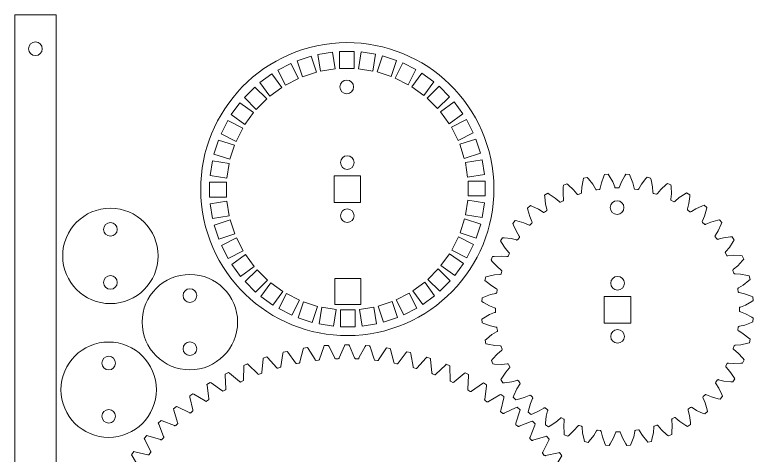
# Model space of a CAD drawing. Header units: inches. Extents: x 9 to 117, y -179 to -8.
# Drawn here: x 9.1 to 117.4, y -72.7 to -8 of the extents above; entities that cross this region are included whole.
import ezdxf

# ---------------------------------------------------------------- set-up
doc = ezdxf.new("R2010")
doc.units = ezdxf.units.IN
doc.header["$MEASUREMENT"] = 0
doc.layers.add('Layer 1', color=7, linetype='Continuous')

# ---------------------------------------------------------------- blocks, each defined once
blk = doc.blocks.new('block 2')
at = {"layer": 'Layer 1', "lineweight": 0}
for points in [[(29.88, -63.06), (29.88, -66.93), (26.74, -70.06), (22.88, -70.06), (19.01, -70.06), (15.88, -66.93), (15.88, -63.06), (15.88, -59.2), (19.01, -56.06), (22.88, -56.06), (26.74, -56.06), (29.88, -59.2), (29.88, -63.06)], [(23.88, -59.16), (23.88, -59.71), (23.43, -60.16), (22.88, -60.16), (22.32, -60.16), (21.88, -59.71), (21.88, -59.16), (21.88, -58.61), (22.32, -58.16), (22.88, -58.16), (23.43, -58.16), (23.88, -58.61), (23.88, -59.16)], [(23.88, -66.96), (23.88, -67.51), (23.43, -67.96), (22.88, -67.96), (22.32, -67.96), (21.88, -67.51), (21.88, -66.96), (21.88, -66.41), (22.32, -65.96), (22.88, -65.96), (23.43, -65.96), (23.88, -66.41), (23.88, -66.96)]]:
    blk.add_open_spline(points, degree=3, knots=[0, 0, 0, 0, 1, 1, 1, 2, 2, 2, 3, 3, 3, 4, 4, 4, 4], dxfattribs=at)
blk = doc.blocks.new('block 3')
at = {"layer": 'Layer 1', "lineweight": 0}
for points in [[(41.79, -53.14), (41.79, -57), (38.65, -60.14), (34.79, -60.14), (30.92, -60.14), (27.79, -57), (27.79, -53.14), (27.79, -49.27), (30.92, -46.14), (34.79, -46.14), (38.65, -46.14), (41.79, -49.27), (41.79, -53.14)], [(35.79, -49.24), (35.79, -49.79), (35.34, -50.24), (34.79, -50.24), (34.24, -50.24), (33.79, -49.79), (33.79, -49.24), (33.79, -48.68), (34.24, -48.24), (34.79, -48.24), (35.34, -48.24), (35.79, -48.68), (35.79, -49.24)], [(35.79, -57.04), (35.79, -57.59), (35.34, -58.04), (34.79, -58.04), (34.24, -58.04), (33.79, -57.59), (33.79, -57.04), (33.79, -56.48), (34.24, -56.04), (34.79, -56.04), (35.34, -56.04), (35.79, -56.48), (35.79, -57.04)]]:
    blk.add_open_spline(points, degree=3, knots=[0, 0, 0, 0, 1, 1, 1, 2, 2, 2, 3, 3, 3, 4, 4, 4, 4], dxfattribs=at)
blk = doc.blocks.new('block 4')
at = {"layer": 'Layer 1', "lineweight": 0}
for points in [[(30.13, -43.42), (30.13, -47.29), (26.99, -50.42), (23.13, -50.42), (19.26, -50.42), (16.13, -47.29), (16.13, -43.42), (16.13, -39.56), (19.26, -36.42), (23.13, -36.42), (26.99, -36.42), (30.13, -39.56), (30.13, -43.42)], [(24.13, -39.52), (24.13, -40.08), (23.68, -40.52), (23.13, -40.52), (22.58, -40.52), (22.13, -40.08), (22.13, -39.52), (22.13, -38.97), (22.58, -38.52), (23.13, -38.52), (23.68, -38.52), (24.13, -38.97), (24.13, -39.52)], [(24.13, -47.32), (24.13, -47.88), (23.68, -48.32), (23.13, -48.32), (22.58, -48.32), (22.13, -47.88), (22.13, -47.32), (22.13, -46.77), (22.58, -46.32), (23.13, -46.32), (23.68, -46.32), (24.13, -46.77), (24.13, -47.32)]]:
    blk.add_open_spline(points, degree=3, knots=[0, 0, 0, 0, 1, 1, 1, 2, 2, 2, 3, 3, 3, 4, 4, 4, 4], dxfattribs=at)
blk = doc.blocks.new('block 6')
at = {"layer": 'Layer 1', "lineweight": 0}
blk.add_lwpolyline([(55.93, -31.67), (59.83, -31.67), (59.83, -35.57), (55.93, -35.57), (55.93, -31.67)], dxfattribs=at)
for points in [[(56.88, -29.72), (56.88, -29.17), (57.33, -28.72), (57.88, -28.72), (58.43, -28.72), (58.88, -29.17), (58.88, -29.72), (58.88, -30.27), (58.43, -30.72), (57.88, -30.72), (57.33, -30.72), (56.88, -30.27), (56.88, -29.72)], [(56.88, -37.52), (56.88, -36.97), (57.33, -36.52), (57.88, -36.52), (58.43, -36.52), (58.88, -36.97), (58.88, -37.52), (58.88, -38.07), (58.43, -38.52), (57.88, -38.52), (57.33, -38.52), (56.88, -38.07), (56.88, -37.52)]]:
    blk.add_open_spline(points, degree=3, knots=[0, 0, 0, 0, 1, 1, 1, 2, 2, 2, 3, 3, 3, 4, 4, 4, 4], dxfattribs=at)
blk = doc.blocks.new('block 7')
at = {"layer": 'Layer 1', "lineweight": 0}
blk.add_lwpolyline([(56.88, -51.33), (59.04, -51.33), (59.04, -53.81), (56.88, -53.81), (56.88, -51.33)], dxfattribs=at)
blk = doc.blocks.new('block 8')
at = {"layer": 'Layer 1', "lineweight": 0}
blk.add_lwpolyline([(54.12, -50.96), (56.25, -51.3), (55.86, -53.75), (53.73, -53.41), (54.12, -50.96)], dxfattribs=at)
blk = doc.blocks.new('block 9')
at = {"layer": 'Layer 1', "lineweight": 0}
blk.add_lwpolyline([(51.45, -50.16), (53.51, -50.83), (52.74, -53.18), (50.68, -52.52), (51.45, -50.16)], dxfattribs=at)
blk = doc.blocks.new('block 10')
at = {"layer": 'Layer 1', "lineweight": 0}
blk.add_lwpolyline([(48.94, -48.95), (50.87, -49.93), (49.74, -52.14), (47.82, -51.16), (48.94, -48.95)], dxfattribs=at)
blk = doc.blocks.new('block 11')
at = {"layer": 'Layer 1', "lineweight": 0}
blk.add_lwpolyline([(46.66, -47.36), (48.4, -48.63), (46.95, -50.64), (45.2, -49.37), (46.66, -47.36)], dxfattribs=at)
blk = doc.blocks.new('block 12')
at = {"layer": 'Layer 1', "lineweight": 0}
blk.add_lwpolyline([(44.64, -45.44), (46.17, -46.96), (44.42, -48.72), (42.89, -47.19), (44.64, -45.44)], dxfattribs=at)
blk = doc.blocks.new('block 13')
at = {"layer": 'Layer 1', "lineweight": 0}
blk.add_lwpolyline([(42.96, -43.22), (44.23, -44.97), (42.22, -46.43), (40.95, -44.68), (42.96, -43.22)], dxfattribs=at)
blk = doc.blocks.new('block 14')
at = {"layer": 'Layer 1', "lineweight": 0}
blk.add_lwpolyline([(41.64, -40.77), (42.62, -42.69), (40.41, -43.82), (39.43, -41.89), (41.64, -40.77)], dxfattribs=at)
blk = doc.blocks.new('block 15')
at = {"layer": 'Layer 1', "lineweight": 0}
blk.add_lwpolyline([(40.72, -38.14), (41.39, -40.19), (39.03, -40.96), (38.36, -38.91), (40.72, -38.14)], dxfattribs=at)
blk = doc.blocks.new('block 16')
at = {"layer": 'Layer 1', "lineweight": 0}
blk.add_lwpolyline([(40.23, -35.4), (40.56, -37.53), (38.11, -37.92), (37.78, -35.79), (40.23, -35.4)], dxfattribs=at)
blk = doc.blocks.new('block 17')
at = {"layer": 'Layer 1', "lineweight": 0}
blk.add_lwpolyline([(40.16, -32.62), (40.16, -34.78), (37.68, -34.78), (37.68, -32.62), (40.16, -32.62)], dxfattribs=at)
blk = doc.blocks.new('block 18')
at = {"layer": 'Layer 1', "lineweight": 0}
blk.add_lwpolyline([(40.54, -29.86), (40.2, -31.99), (37.75, -31.6), (38.09, -29.47), (40.54, -29.86)], dxfattribs=at)
blk = doc.blocks.new('block 19')
at = {"layer": 'Layer 1', "lineweight": 0}
blk.add_lwpolyline([(41.34, -27.19), (40.67, -29.24), (38.31, -28.48), (38.98, -26.42), (41.34, -27.19)], dxfattribs=at)
blk = doc.blocks.new('block 20')
at = {"layer": 'Layer 1', "lineweight": 0}
blk.add_lwpolyline([(42.55, -24.68), (41.57, -26.61), (39.36, -25.48), (40.34, -23.56), (42.55, -24.68)], dxfattribs=at)
blk = doc.blocks.new('block 21')
at = {"layer": 'Layer 1', "lineweight": 0}
blk.add_lwpolyline([(44.14, -22.39), (42.87, -24.14), (40.86, -22.68), (42.13, -20.94), (44.14, -22.39)], dxfattribs=at)
blk = doc.blocks.new('block 22')
at = {"layer": 'Layer 1', "lineweight": 0}
blk.add_lwpolyline([(46.06, -20.38), (44.53, -21.91), (42.78, -20.16), (44.31, -18.63), (46.06, -20.38)], dxfattribs=at)
blk = doc.blocks.new('block 23')
at = {"layer": 'Layer 1', "lineweight": 0}
blk.add_lwpolyline([(48.28, -18.7), (46.53, -19.97), (45.07, -17.96), (46.82, -16.69), (48.28, -18.7)], dxfattribs=at)
blk = doc.blocks.new('block 24')
at = {"layer": 'Layer 1', "lineweight": 0}
blk.add_lwpolyline([(50.73, -17.38), (48.81, -18.36), (47.68, -16.15), (49.6, -15.17), (50.73, -17.38)], dxfattribs=at)
blk = doc.blocks.new('block 25')
at = {"layer": 'Layer 1', "lineweight": 0}
blk.add_lwpolyline([(53.36, -16.46), (51.3, -17.13), (50.54, -14.77), (52.59, -14.1), (53.36, -16.46)], dxfattribs=at)
blk = doc.blocks.new('block 26')
at = {"layer": 'Layer 1', "lineweight": 0}
blk.add_lwpolyline([(56.1, -15.96), (53.97, -16.3), (53.58, -13.85), (55.71, -13.51), (56.1, -15.96)], dxfattribs=at)
blk = doc.blocks.new('block 27')
at = {"layer": 'Layer 1', "lineweight": 0}
blk.add_lwpolyline([(58.88, -15.9), (56.72, -15.9), (56.72, -13.42), (58.88, -13.42), (58.88, -15.9)], dxfattribs=at)
blk = doc.blocks.new('block 28')
at = {"layer": 'Layer 1', "lineweight": 0}
blk.add_lwpolyline([(61.64, -16.28), (59.51, -15.94), (59.9, -13.49), (62.03, -13.83), (61.64, -16.28)], dxfattribs=at)
blk = doc.blocks.new('block 29')
at = {"layer": 'Layer 1', "lineweight": 0}
blk.add_lwpolyline([(64.31, -17.08), (62.25, -16.41), (63.02, -14.05), (65.08, -14.72), (64.31, -17.08)], dxfattribs=at)
blk = doc.blocks.new('block 30')
at = {"layer": 'Layer 1', "lineweight": 0}
blk.add_lwpolyline([(66.82, -18.29), (64.89, -17.31), (66.02, -15.1), (67.94, -16.08), (66.82, -18.29)], dxfattribs=at)
blk = doc.blocks.new('block 31')
at = {"layer": 'Layer 1', "lineweight": 0}
blk.add_lwpolyline([(69.11, -19.88), (67.36, -18.61), (68.81, -16.6), (70.56, -17.87), (69.11, -19.88)], dxfattribs=at)
blk = doc.blocks.new('block 32')
at = {"layer": 'Layer 1', "lineweight": 0}
blk.add_lwpolyline([(71.12, -21.8), (69.59, -20.27), (71.34, -18.52), (72.87, -20.05), (71.12, -21.8)], dxfattribs=at)
blk = doc.blocks.new('block 33')
at = {"layer": 'Layer 1', "lineweight": 0}
blk.add_lwpolyline([(72.8, -24.02), (71.53, -22.27), (73.54, -20.81), (74.81, -22.56), (72.8, -24.02)], dxfattribs=at)
blk = doc.blocks.new('block 34')
at = {"layer": 'Layer 1', "lineweight": 0}
blk.add_lwpolyline([(74.12, -26.47), (73.14, -24.54), (75.35, -23.42), (76.33, -25.34), (74.12, -26.47)], dxfattribs=at)
blk = doc.blocks.new('block 35')
at = {"layer": 'Layer 1', "lineweight": 0}
blk.add_lwpolyline([(75.04, -29.1), (74.37, -27.04), (76.73, -26.28), (77.4, -28.33), (75.04, -29.1)], dxfattribs=at)
blk = doc.blocks.new('block 36')
at = {"layer": 'Layer 1', "lineweight": 0}
blk.add_lwpolyline([(75.53, -31.84), (75.2, -29.7), (77.65, -29.32), (77.99, -31.45), (75.53, -31.84)], dxfattribs=at)
blk = doc.blocks.new('block 37')
at = {"layer": 'Layer 1', "lineweight": 0}
blk.add_lwpolyline([(75.6, -34.62), (75.6, -32.46), (78.08, -32.46), (78.08, -34.62), (75.6, -34.62)], dxfattribs=at)
blk = doc.blocks.new('block 38')
at = {"layer": 'Layer 1', "lineweight": 0}
blk.add_lwpolyline([(75.22, -37.38), (75.56, -35.25), (78.01, -35.63), (77.67, -37.77), (75.22, -37.38)], dxfattribs=at)
blk = doc.blocks.new('block 39')
at = {"layer": 'Layer 1', "lineweight": 0}
blk.add_lwpolyline([(74.42, -40.05), (75.09, -37.99), (77.45, -38.76), (76.78, -40.81), (74.42, -40.05)], dxfattribs=at)
blk = doc.blocks.new('block 40')
at = {"layer": 'Layer 1', "lineweight": 0}
blk.add_lwpolyline([(73.21, -42.56), (74.19, -40.63), (76.4, -41.76), (75.42, -43.68), (73.21, -42.56)], dxfattribs=at)
blk = doc.blocks.new('block 41')
at = {"layer": 'Layer 1', "lineweight": 0}
blk.add_lwpolyline([(71.62, -44.84), (72.89, -43.1), (74.9, -44.55), (73.63, -46.3), (71.62, -44.84)], dxfattribs=at)
blk = doc.blocks.new('block 42')
at = {"layer": 'Layer 1', "lineweight": 0}
blk.add_lwpolyline([(69.7, -46.86), (71.23, -45.33), (72.98, -47.08), (71.45, -48.61), (69.7, -46.86)], dxfattribs=at)
blk = doc.blocks.new('block 43')
at = {"layer": 'Layer 1', "lineweight": 0}
blk.add_lwpolyline([(67.48, -48.54), (69.23, -47.27), (70.69, -49.28), (68.94, -50.55), (67.48, -48.54)], dxfattribs=at)
blk = doc.blocks.new('block 44')
at = {"layer": 'Layer 1', "lineweight": 0}
blk.add_lwpolyline([(65.03, -49.86), (66.95, -48.88), (68.08, -51.09), (66.16, -52.07), (65.03, -49.86)], dxfattribs=at)
blk = doc.blocks.new('block 45')
at = {"layer": 'Layer 1', "lineweight": 0}
blk.add_lwpolyline([(62.4, -50.78), (64.46, -50.11), (65.22, -52.47), (63.17, -53.14), (62.4, -50.78)], dxfattribs=at)
blk = doc.blocks.new('block 46')
at = {"layer": 'Layer 1', "lineweight": 0}
blk.add_lwpolyline([(59.66, -51.27), (61.79, -50.94), (62.18, -53.39), (60.05, -53.72), (59.66, -51.27)], dxfattribs=at)
blk = doc.blocks.new('block 5')
at = {"layer": 'Layer 1', "lineweight": 0}
blk.add_lwpolyline([(59.86, -50.53), (56.06, -50.53), (56.06, -46.73), (59.86, -46.73), (59.86, -50.53)], dxfattribs=at)
for points in [[(36.64, -36.98), (34.79, -25.25), (42.79, -14.24), (54.52, -12.38), (66.24, -10.53), (77.26, -18.53), (79.12, -30.26), (80.97, -41.98), (72.97, -53), (61.24, -54.85), (49.52, -56.71), (38.5, -48.71), (36.64, -36.98)], [(56.8, -18.61), (56.8, -18.05), (57.25, -17.61), (57.8, -17.61), (58.36, -17.61), (58.8, -18.05), (58.8, -18.61), (58.8, -19.16), (58.36, -19.61), (57.8, -19.61), (57.25, -19.61), (56.8, -19.16), (56.8, -18.61)]]:
    blk.add_open_spline(points, degree=3, knots=[0, 0, 0, 0, 1, 1, 1, 2, 2, 2, 3, 3, 3, 4, 4, 4, 4], dxfattribs=at)
at = {"layer": 'Layer 1'}
for name in ['block 26', 'block 27', 'block 28', 'block 29', 'block 25', 'block 30', 'block 24', 'block 23', 'block 31', 'block 22', 'block 32', 'block 21', 'block 33', 'block 20', 'block 34', 'block 19', 'block 35', 'block 6', 'block 18', 'block 36', 'block 37', 'block 17', 'block 16', 'block 38', 'block 15', 'block 39', 'block 14', 'block 40', 'block 13', 'block 41', 'block 12', 'block 42', 'block 11', 'block 43', 'block 10', 'block 44', 'block 9', 'block 45', 'block 8', 'block 7', 'block 46']:
    blk.add_blockref(name, (0, 0), dxfattribs=at)
blk = doc.blocks.new('block 49')
at = {"layer": 'Layer 1', "lineweight": 0}
blk.add_lwpolyline([(58.96, -58.44), (59.01, -58.5), (59.09, -58.52), (59.43, -58.54), (59.51, -58.52), (59.56, -58.47), (59.59, -58.39), (60.49, -56.7), (60.58, -56.56), (61.15, -56.6), (61.21, -56.76), (61.84, -58.57), (61.85, -58.65), (61.89, -58.71), (61.96, -58.74), (62.31, -58.78), (62.39, -58.77), (62.45, -58.72), (62.47, -58.65), (63.51, -57.04), (63.61, -56.9), (64.17, -56.99), (64.22, -57.15), (64.7, -59.01), (64.71, -59.09), (64.75, -59.15), (64.82, -59.18), (65.16, -59.25), (65.23, -59.25), (65.3, -59.2), (65.33, -59.14), (66.49, -57.61), (66.6, -57.48), (67.15, -57.61), (67.19, -57.78), (67.52, -59.67), (67.52, -59.74), (67.56, -59.81), (67.62, -59.85), (67.96, -59.95), (68.04, -59.95), (68.1, -59.91), (68.14, -59.84), (69.42, -58.41), (69.54, -58.29), (70.08, -58.47), (70.1, -58.63), (70.29, -60.54), (70.28, -60.62), (70.31, -60.69), (70.37, -60.74), (70.7, -60.86), (70.77, -60.86), (70.84, -60.83), (70.89, -60.77), (72.27, -59.44), (72.4, -59.33), (72.93, -59.55), (72.94, -59.72), (72.97, -61.64), (72.96, -61.71), (72.98, -61.78), (73.04, -61.83), (73.36, -61.98), (73.43, -61.99), (73.5, -61.96), (73.55, -61.9), (75.04, -60.69), (75.17, -60.59), (75.68, -60.85), (75.68, -61.02), (75.56, -62.93), (75.54, -63.01), (75.56, -63.08), (75.62, -63.14), (75.92, -63.31), (75.99, -63.33), (76.07, -63.3), (76.12, -63.25), (77.69, -62.15), (77.84, -62.07), (78.32, -62.36), (78.31, -62.53), (78.04, -64.43), (78.02, -64.5), (78.03, -64.58), (78.08, -64.64), (78.37, -64.83), (78.44, -64.86), (78.52, -64.84), (78.57, -64.79), (80.23, -63.82), (80.38, -63.74), (80.84, -64.08), (80.82, -64.25), (80.4, -66.12), (80.37, -66.19), (80.37, -66.27), (80.42, -66.33), (80.69, -66.54), (80.76, -66.57), (80.84, -66.56), (80.9, -66.52), (82.63, -65.68), (82.78, -65.62), (83.22, -65.99), (83.18, -66.15), (82.61, -67.99), (82.58, -68.05), (82.58, -68.13), (82.62, -68.2), (82.87, -68.43), (82.94, -68.47), (83.02, -68.47), (83.08, -68.42), (84.87, -67.73), (85.03, -67.67), (85.43, -68.08), (85.38, -68.24), (84.68, -70.02), (84.63, -70.09), (84.63, -70.16), (84.67, -70.23), (84.9, -70.49), (84.97, -70.53), (85.04, -70.53), (85.11, -70.49), (86.95, -69.94), (87.11, -69.9), (87.48, -70.33), (87.42, -70.49), (86.57, -72.21), (86.53, -72.27), (86.52, -72.35), (86.55, -72.42), (86.76, -72.7), (86.82, -72.74), (86.9, -72.75), (86.97, -72.72), (88.84, -72.31), (89.01, -72.28), (89.34, -72.75), (89.27, -72.9), (88.29, -74.55), (88.24, -74.6), (88.22, -74.68), (88.25, -74.75), (88.44, -75.04), (88.5, -75.09), (88.57, -75.11), (88.65, -75.08), (90.55, -74.82), (90.72, -74.81), (91.01, -75.29), (90.92, -75.44), (89.82, -77.01), (89.77, -77.06), (89.74, -77.13), (89.76, -77.21), (89.93, -77.51), (89.99, -77.57), (90.06, -77.59), (90.13, -77.57), (92.05, -77.46), (92.22, -77.46), (92.48, -77.97), (92.38, -78.1), (91.15, -79.58), (91.1, -79.63), (91.07, -79.7), (91.08, -79.78), (91.22, -80.09), (91.27, -80.15), (91.35, -80.18), (91.42, -80.16), (93.34, -80.2), (93.51, -80.22), (93.73, -80.74), (93.62, -80.87), (92.28, -82.25), (92.22, -82.29), (92.18, -82.36), (92.19, -82.44), (92.31, -82.77), (92.36, -82.83), (92.43, -82.86), (92.5, -82.85), (94.41, -83.04), (94.58, -83.07), (94.75, -83.61), (94.63, -83.73), (93.2, -85), (93.13, -85.04), (93.09, -85.11), (93.09, -85.18), (93.18, -85.52), (93.22, -85.58), (93.29, -85.62), (93.37, -85.62), (95.26, -85.96), (95.42, -86), (95.55, -86.55), (95.42, -86.66), (93.89, -87.81), (93.82, -87.85), (93.78, -87.91), (93.77, -87.99), (93.84, -88.33), (93.87, -88.4), (93.94, -88.44), (94.01, -88.44), (95.87, -88.93), (96.03, -88.98), (96.12, -89.55), (95.98, -89.65), (94.36, -90.67), (94.29, -90.7), (94.24, -90.76), (94.23, -90.84), (94.27, -91.18), (94.3, -91.25), (94.36, -91.3), (94.44, -91.31), (96.25, -91.94), (96.4, -92.01), (96.45, -92.57), (96.3, -92.66), (94.61, -93.56), (94.54, -93.58), (94.48, -93.64), (94.46, -93.71), (94.48, -94.06), (94.5, -94.14), (94.56, -94.19), (94.63, -94.2), (96.39, -94.97), (96.54, -95.05), (96.54, -95.62), (96.39, -95.7), (94.63, -96.46), (94.55, -96.48), (94.5, -96.53), (94.47, -96.6), (94.46, -96.95), (94.48, -97.02), (94.53, -97.08), (94.6, -97.1), (96.29, -98.01), (96.44, -98.1), (96.39, -98.66), (96.23, -98.73), (94.42, -99.35), (94.34, -99.36), (94.28, -99.41), (94.25, -99.48), (94.21, -99.82), (94.22, -99.9), (94.27, -99.96), (94.34, -99.99), (95.96, -101.02), (96.09, -101.12), (96, -101.69), (95.84, -101.74), (93.99, -102.22), (93.91, -102.22), (93.84, -102.26), (93.81, -102.33), (93.74, -102.67), (93.75, -102.75), (93.79, -102.81), (93.86, -102.84), (95.39, -104), (95.52, -104.11), (95.38, -104.67), (95.22, -104.71), (93.33, -105.04), (93.25, -105.04), (93.18, -105.07), (93.14, -105.14), (93.05, -105.47), (93.05, -105.55), (93.09, -105.62), (93.15, -105.65), (94.58, -106.93), (94.7, -107.05), (94.53, -107.59), (94.36, -107.62), (92.45, -107.8), (92.37, -107.79), (92.3, -107.82), (92.26, -107.89), (92.14, -108.21), (92.13, -108.29), (92.16, -108.36), (92.23, -108.4), (93.55, -109.78), (93.66, -109.91), (93.44, -110.44), (93.28, -110.45), (91.36, -110.48), (91.28, -110.47), (91.21, -110.5), (91.16, -110.55), (91.01, -110.87), (91, -110.95), (91.03, -111.02), (91.09, -111.07), (92.3, -112.55), (92.4, -112.69), (92.14, -113.19), (91.97, -113.19), (90.06, -113.07), (89.99, -113.05), (89.91, -113.08), (89.86, -113.13), (89.69, -113.43), (89.67, -113.51), (89.69, -113.58), (89.75, -113.63), (90.84, -115.21), (90.93, -115.35), (90.63, -115.84), (90.46, -115.83), (88.56, -115.56), (88.49, -115.53), (88.41, -115.54), (88.36, -115.59), (88.16, -115.88), (88.14, -115.96), (88.15, -116.03), (88.2, -116.09), (89.17, -117.74), (89.25, -117.9), (88.91, -118.36), (88.75, -118.33), (86.87, -117.91), (86.8, -117.88), (86.73, -117.89), (86.67, -117.93), (86.45, -118.21), (86.42, -118.28), (86.43, -118.35), (86.48, -118.41), (87.31, -120.14), (87.38, -120.3), (87, -120.73), (86.84, -120.69), (85.01, -120.13), (84.94, -120.09), (84.86, -120.09), (84.8, -120.13), (84.56, -120.39), (84.52, -120.46), (84.53, -120.53), (84.57, -120.6), (85.27, -122.38), (85.32, -122.55), (84.92, -122.95), (84.75, -122.9), (82.97, -122.19), (82.91, -122.15), (82.83, -122.14), (82.76, -122.18), (82.51, -122.41), (82.47, -122.48), (82.46, -122.56), (82.5, -122.62), (83.05, -124.46), (83.09, -124.63), (82.66, -124.99), (82.5, -124.93), (80.78, -124.09), (80.72, -124.04), (80.64, -124.03), (80.57, -124.06), (80.3, -124.27), (80.25, -124.34), (80.24, -124.41), (80.28, -124.48), (80.68, -126.36), (80.71, -126.52), (80.25, -126.86), (80.1, -126.78), (78.45, -125.81), (78.39, -125.75), (78.31, -125.74), (78.24, -125.76), (77.95, -125.95), (77.9, -126.01), (77.89, -126.09), (77.91, -126.16), (78.17, -128.06), (78.19, -128.23), (77.7, -128.53), (77.55, -128.44), (75.99, -127.34), (75.93, -127.28), (75.86, -127.26), (75.78, -127.28), (75.48, -127.45), (75.43, -127.5), (75.41, -127.57), (75.43, -127.65), (75.54, -129.56), (75.54, -129.73), (75.03, -129.99), (74.89, -129.89), (73.41, -128.67), (73.36, -128.61), (73.29, -128.58), (73.22, -128.59), (72.9, -128.74), (72.84, -128.79), (72.82, -128.86), (72.83, -128.94), (72.79, -130.85), (72.78, -131.02), (72.25, -131.24), (72.12, -131.13), (70.74, -129.8), (70.7, -129.73), (70.63, -129.7), (70.55, -129.7), (70.23, -129.82), (70.16, -129.87), (70.13, -129.94), (70.14, -130.02), (69.95, -131.92), (69.92, -132.09), (69.38, -132.27), (69.26, -132.15), (67.99, -130.71), (67.95, -130.64), (67.89, -130.6), (67.81, -130.6), (67.48, -130.7), (67.41, -130.74), (67.37, -130.81), (67.37, -130.88), (67.04, -132.77), (67, -132.93), (66.44, -133.07), (66.33, -132.94), (65.18, -131.4), (65.15, -131.33), (65.08, -131.29), (65.01, -131.29), (64.66, -131.35), (64.6, -131.39), (64.55, -131.45), (64.55, -131.53), (64.06, -133.38), (64.01, -133.54), (63.45, -133.63), (63.35, -133.49), (62.32, -131.88), (62.29, -131.8), (62.23, -131.76), (62.16, -131.74), (61.81, -131.78), (61.74, -131.81), (61.69, -131.87), (61.68, -131.95), (61.05, -133.76), (60.99, -133.92), (60.42, -133.96), (60.33, -133.82), (59.43, -132.12), (59.41, -132.05), (59.35, -132), (59.28, -131.98), (58.93, -131.99), (58.86, -132.01), (58.81, -132.07), (58.79, -132.15), (58.02, -133.9), (57.94, -134.05), (57.37, -134.05), (57.3, -133.9), (56.53, -132.14), (56.52, -132.07), (56.47, -132.01), (56.39, -131.99), (56.05, -131.97), (55.97, -131.99), (55.92, -132.04), (55.89, -132.12), (54.99, -133.81), (54.9, -133.95), (54.33, -133.9), (54.27, -133.75), (53.64, -131.93), (53.63, -131.86), (53.59, -131.8), (53.52, -131.77), (53.17, -131.73), (53.09, -131.74), (53.03, -131.79), (53.01, -131.86), (51.97, -133.47), (51.87, -133.61), (51.31, -133.52), (51.26, -133.36), (50.78, -131.5), (50.77, -131.42), (50.73, -131.36), (50.66, -131.32), (50.32, -131.25), (50.25, -131.26), (50.18, -131.3), (50.15, -131.37), (48.99, -132.9), (48.88, -133.03), (48.33, -132.89), (48.29, -132.73), (47.96, -130.84), (47.96, -130.76), (47.92, -130.7), (47.86, -130.66), (47.52, -130.56), (47.44, -130.56), (47.38, -130.6), (47.34, -130.67), (46.06, -132.1), (45.94, -132.22), (45.4, -132.04), (45.38, -131.87), (45.19, -129.96), (45.2, -129.89), (45.17, -129.82), (45.11, -129.77), (44.78, -129.65), (44.71, -129.64), (44.64, -129.68), (44.59, -129.74), (43.21, -131.07), (43.08, -131.18), (42.55, -130.96), (42.54, -130.79), (42.51, -128.87), (42.52, -128.8), (42.5, -128.72), (42.44, -128.67), (42.12, -128.53), (42.05, -128.52), (41.98, -128.54), (41.93, -128.6), (40.44, -129.82), (40.31, -129.92), (39.8, -129.66), (39.8, -129.49), (39.92, -127.57), (39.94, -127.5), (39.92, -127.43), (39.86, -127.37), (39.56, -127.2), (39.49, -127.18), (39.41, -127.2), (39.36, -127.26), (37.79, -128.35), (37.64, -128.44), (37.16, -128.14), (37.17, -127.97), (37.44, -126.08), (37.46, -126), (37.45, -125.93), (37.4, -125.87), (37.11, -125.68), (37.04, -125.65), (36.96, -125.67), (36.9, -125.72), (35.25, -126.69), (35.1, -126.76), (34.64, -126.43), (34.66, -126.26), (35.08, -124.39), (35.11, -124.32), (35.11, -124.24), (35.06, -124.18), (34.79, -123.96), (34.72, -123.93), (34.64, -123.94), (34.58, -123.99), (32.85, -124.83), (32.7, -124.89), (32.26, -124.52), (32.3, -124.35), (32.87, -122.52), (32.9, -122.45), (32.9, -122.38), (32.86, -122.31), (32.61, -122.07), (32.54, -122.04), (32.46, -122.04), (32.4, -122.08), (30.61, -122.78), (30.45, -122.83), (30.05, -122.43), (30.1, -122.27), (30.8, -120.49), (30.85, -120.42), (30.85, -120.34), (30.81, -120.28), (30.58, -120.02), (30.51, -119.98), (30.44, -119.98), (30.37, -120.01), (28.53, -120.57), (28.37, -120.61), (28, -120.17), (28.06, -120.02), (28.91, -118.29), (28.95, -118.23), (28.96, -118.16), (28.93, -118.09), (28.72, -117.81), (28.66, -117.77), (28.58, -117.76), (28.51, -117.79), (26.64, -118.2), (26.47, -118.22), (26.14, -117.76), (26.21, -117.61), (27.19, -115.96), (27.24, -115.9), (27.26, -115.83), (27.23, -115.76), (27.04, -115.47), (26.98, -115.42), (26.91, -115.4), (26.83, -115.43), (24.93, -115.69), (24.76, -115.7), (24.47, -115.21), (24.56, -115.07), (25.66, -113.5), (25.71, -113.45), (25.74, -113.37), (25.72, -113.3), (25.55, -112.99), (25.49, -112.94), (25.42, -112.92), (25.35, -112.94), (23.43, -113.05), (23.26, -113.05), (23, -112.54), (23.1, -112.4), (24.32, -110.93), (24.38, -110.88), (24.41, -110.81), (24.4, -110.73), (24.26, -110.41), (24.21, -110.36), (24.13, -110.33), (24.06, -110.34), (22.14, -110.3), (21.97, -110.29), (21.75, -109.76), (21.86, -109.63), (23.2, -108.26), (23.26, -108.21), (23.29, -108.14), (23.29, -108.07), (23.17, -107.74), (23.12, -107.68), (23.05, -107.65), (22.98, -107.65), (21.07, -107.46), (20.9, -107.44), (20.73, -106.89), (20.85, -106.77), (22.28, -105.51), (22.35, -105.47), (22.39, -105.4), (22.39, -105.32), (22.3, -104.99), (22.26, -104.92), (22.19, -104.89), (22.11, -104.89), (20.22, -104.55), (20.06, -104.51), (19.93, -103.95), (20.06, -103.84), (21.59, -102.69), (21.66, -102.66), (21.7, -102.6), (21.71, -102.52), (21.64, -102.18), (21.61, -102.11), (21.54, -102.07), (21.47, -102.06), (19.61, -101.58), (19.45, -101.52), (19.36, -100.96), (19.5, -100.86), (21.12, -99.83), (21.19, -99.81), (21.24, -99.75), (21.25, -99.67), (21.21, -99.32), (21.18, -99.25), (21.12, -99.21), (21.04, -99.2), (19.23, -98.57), (19.08, -98.5), (19.03, -97.93), (19.18, -97.84), (20.87, -96.95), (20.94, -96.92), (21, -96.87), (21.02, -96.79), (21, -96.45), (20.98, -96.37), (20.92, -96.32), (20.85, -96.3), (19.09, -95.54), (18.94, -95.46), (18.94, -94.89), (19.09, -94.81), (20.85, -94.05), (20.93, -94.03), (20.98, -93.98), (21.01, -93.91), (21.02, -93.56), (21, -93.49), (20.95, -93.43), (20.88, -93.41), (19.19, -92.5), (19.04, -92.41), (19.09, -91.84), (19.25, -91.78), (21.06, -91.16), (21.14, -91.15), (21.2, -91.1), (21.23, -91.03), (21.27, -90.68), (21.26, -90.61), (21.21, -90.55), (21.14, -90.52), (19.52, -89.49), (19.39, -89.39), (19.48, -88.82), (19.64, -88.77), (21.49, -88.29), (21.57, -88.29), (21.64, -88.25), (21.67, -88.18), (21.74, -87.84), (21.73, -87.76), (21.69, -87.7), (21.62, -87.66), (20.09, -86.51), (19.96, -86.39), (20.1, -85.84), (20.26, -85.8), (22.15, -85.47), (22.23, -85.47), (22.3, -85.44), (22.34, -85.37), (22.43, -85.04), (22.43, -84.96), (22.39, -84.89), (22.33, -84.85), (20.9, -83.58), (20.78, -83.46), (20.95, -82.92), (21.12, -82.89), (23.03, -82.71), (23.11, -82.72), (23.18, -82.68), (23.22, -82.62), (23.34, -82.3), (23.35, -82.22), (23.32, -82.15), (23.25, -82.11), (21.93, -80.72), (21.82, -80.59), (22.03, -80.07), (22.2, -80.05), (24.12, -80.02), (24.2, -80.04), (24.27, -80.01), (24.32, -79.95), (24.47, -79.64), (24.48, -79.56), (24.45, -79.49), (24.39, -79.44), (23.18, -77.96), (23.08, -77.82), (23.34, -77.31), (23.51, -77.31), (25.42, -77.43), (25.49, -77.45), (25.57, -77.43), (25.62, -77.38), (25.79, -77.08), (25.81, -77), (25.79, -76.93), (25.73, -76.87), (24.64, -75.3), (24.55, -75.15), (24.85, -74.67), (25.02, -74.68), (26.92, -74.95), (26.99, -74.98), (27.07, -74.96), (27.12, -74.91), (27.32, -74.62), (27.34, -74.55), (27.33, -74.48), (27.28, -74.42), (26.31, -72.76), (26.23, -72.61), (26.57, -72.15), (26.73, -72.18), (28.61, -72.6), (28.68, -72.63), (28.75, -72.62), (28.81, -72.57), (29.03, -72.3), (29.06, -72.23), (29.05, -72.15), (29, -72.09), (28.17, -70.37), (28.1, -70.21), (28.47, -69.78), (28.64, -69.82), (30.47, -70.38), (30.54, -70.42), (30.62, -70.41), (30.68, -70.37), (30.92, -70.12), (30.95, -70.05), (30.95, -69.97), (30.91, -69.91), (30.21, -68.12), (30.16, -67.96), (30.56, -67.56), (30.73, -67.61), (32.51, -68.32), (32.57, -68.36), (32.65, -68.36), (32.72, -68.33), (32.97, -68.09), (33.01, -68.03), (33.02, -67.95), (32.98, -67.88), (32.43, -66.05), (32.39, -65.88), (32.82, -65.51), (32.98, -65.58), (34.7, -66.42), (34.76, -66.47), (34.84, -66.48), (34.91, -66.45), (35.18, -66.23), (35.23, -66.17), (35.24, -66.09), (35.2, -66.02), (34.79, -64.15), (34.77, -63.98), (35.23, -63.65), (35.38, -63.73), (37.03, -64.7), (37.09, -64.75), (37.17, -64.77), (37.24, -64.75), (37.53, -64.55), (37.58, -64.49), (37.59, -64.42), (37.57, -64.35), (37.31, -62.45), (37.29, -62.28), (37.78, -61.98), (37.92, -62.07), (39.49, -63.17), (39.55, -63.23), (39.62, -63.25), (39.7, -63.23), (40, -63.06), (40.05, -63.01), (40.07, -62.93), (40.05, -62.86), (39.94, -60.95), (39.94, -60.78), (40.45, -60.52), (40.59, -60.62), (42.07, -61.84), (42.12, -61.9), (42.19, -61.93), (42.26, -61.91), (42.58, -61.77), (42.64, -61.72), (42.66, -61.65), (42.65, -61.57), (42.69, -59.65), (42.7, -59.49), (43.23, -59.27), (43.36, -59.38), (44.74, -60.71), (44.78, -60.78), (44.85, -60.81), (44.93, -60.8), (45.25, -60.68), (45.32, -60.64), (45.35, -60.57), (45.34, -60.49), (45.53, -58.58), (45.56, -58.42), (46.1, -58.24), (46.22, -58.36), (47.49, -59.8), (47.53, -59.87), (47.59, -59.9), (47.67, -59.9), (48, -59.81), (48.07, -59.77), (48.11, -59.7), (48.11, -59.63), (48.44, -57.74), (48.48, -57.57), (49.04, -57.44), (49.15, -57.57), (50.3, -59.1), (50.33, -59.17), (50.4, -59.22), (50.47, -59.22), (50.82, -59.16), (50.88, -59.12), (50.93, -59.06), (50.93, -58.98), (51.42, -57.12), (51.47, -56.96), (52.03, -56.88), (52.13, -57.01), (53.16, -58.63), (53.19, -58.7), (53.25, -58.75), (53.32, -58.76), (53.67, -58.72), (53.74, -58.69), (53.79, -58.63), (53.8, -58.56), (54.43, -56.75), (54.49, -56.59), (55.06, -56.55), (55.15, -56.69), (56.05, -58.38), (56.07, -58.46), (56.13, -58.51), (56.2, -58.53), (56.55, -58.52), (56.62, -58.49), (56.67, -58.44), (56.69, -58.36), (57.46, -56.6), (57.54, -56.45), (58.11, -56.46), (58.18, -56.61), (58.95, -58.37), (58.96, -58.44)], dxfattribs=at)
blk = doc.blocks.new('block 50')
at = {"layer": 'Layer 1', "lineweight": 0}
for points in [[(58.74, -91.35), (58.74, -91.91), (58.29, -92.35), (57.74, -92.35), (57.19, -92.35), (56.74, -91.91), (56.74, -91.35), (56.74, -90.8), (57.19, -90.35), (57.74, -90.35), (58.29, -90.35), (58.74, -90.8), (58.74, -91.35)], [(58.74, -99.15), (58.74, -99.71), (58.29, -100.15), (57.74, -100.15), (57.19, -100.15), (56.74, -99.71), (56.74, -99.15), (56.74, -98.6), (57.19, -98.15), (57.74, -98.15), (58.29, -98.15), (58.74, -98.6), (58.74, -99.15)]]:
    blk.add_open_spline(points, degree=3, knots=[0, 0, 0, 0, 1, 1, 1, 2, 2, 2, 3, 3, 3, 4, 4, 4, 4], dxfattribs=at)
blk = doc.blocks.new('block 48')
at = {"layer": 'Layer 1'}
for name in ['block 49', 'block 50']:
    blk.add_blockref(name, (0, 0), dxfattribs=at)
blk = doc.blocks.new('block 47')
at = {"layer": 'Layer 1'}
blk.add_blockref('block 48', (0, 0), dxfattribs=at)
blk = doc.blocks.new('block 51')
at = {"layer": 'Layer 1', "lineweight": 0}
blk.add_lwpolyline([(15.18, -155.9), (9.1, -155.9), (9.1, -8.02), (15.18, -8.02), (15.18, -155.9)], dxfattribs=at)
for points in [[(12.14, -14.02), (11.59, -14.02), (11.14, -13.58), (11.14, -13.02), (11.14, -12.47), (11.59, -12.02), (12.14, -12.02), (12.69, -12.02), (13.14, -12.47), (13.14, -13.02), (13.14, -13.58), (12.69, -14.02), (12.14, -14.02)], [(12.14, -152.96), (11.59, -152.96), (11.14, -152.51), (11.14, -151.96), (11.14, -151.4), (11.59, -150.96), (12.14, -150.96), (12.69, -150.96), (13.14, -151.4), (13.14, -151.96), (13.14, -152.51), (12.69, -152.96), (12.14, -152.96)]]:
    blk.add_open_spline(points, degree=3, knots=[0, 0, 0, 0, 1, 1, 1, 2, 2, 2, 3, 3, 3, 4, 4, 4, 4], dxfattribs=at)
blk = doc.blocks.new('block 53')
at = {"layer": 'Layer 1', "lineweight": 0}
blk.add_lwpolyline([(97.12, -33.3), (97.14, -33.37), (97.19, -33.43), (97.27, -33.45), (97.65, -33.45), (97.73, -33.43), (97.78, -33.37), (97.8, -33.3), (98.1, -32.57), (98.61, -31.65), (98.75, -31.43), (99.29, -31.47), (99.39, -31.71), (99.76, -32.69), (99.94, -33.46), (99.95, -33.54), (100, -33.6), (100.07, -33.63), (100.45, -33.69), (100.53, -33.68), (100.59, -33.63), (100.62, -33.56), (101.03, -32.89), (101.67, -32.06), (101.85, -31.87), (102.37, -32), (102.44, -32.25), (102.65, -33.27), (102.71, -34.06), (102.71, -34.13), (102.74, -34.2), (102.81, -34.24), (103.17, -34.36), (103.25, -34.37), (103.32, -34.33), (103.36, -34.27), (103.87, -33.66), (104.63, -32.95), (104.84, -32.79), (105.34, -32.99), (105.37, -33.25), (105.41, -34.3), (105.35, -35.08), (105.33, -35.16), (105.36, -35.23), (105.41, -35.28), (105.76, -35.46), (105.84, -35.47), (105.91, -35.45), (105.96, -35.39), (106.56, -34.87), (107.42, -34.29), (107.65, -34.16), (108.11, -34.44), (108.1, -34.7), (107.98, -35.74), (107.79, -36.51), (107.77, -36.58), (107.78, -36.65), (107.83, -36.71), (108.14, -36.94), (108.21, -36.97), (108.29, -36.96), (108.35, -36.91), (109.02, -36.49), (109.97, -36.05), (110.21, -35.96), (110.62, -36.3), (110.57, -36.56), (110.29, -37.57), (109.99, -38.29), (109.95, -38.36), (109.95, -38.44), (109.99, -38.51), (110.26, -38.78), (110.33, -38.82), (110.41, -38.82), (110.47, -38.78), (111.2, -38.47), (112.21, -38.18), (112.46, -38.13), (112.81, -38.54), (112.72, -38.78), (112.29, -39.73), (111.87, -40.4), (111.83, -40.47), (111.81, -40.54), (111.84, -40.61), (112.07, -40.93), (112.13, -40.97), (112.21, -40.99), (112.28, -40.96), (113.04, -40.77), (114.08, -40.64), (114.34, -40.63), (114.63, -41.09), (114.5, -41.31), (113.92, -42.19), (113.41, -42.78), (113.35, -42.84), (113.33, -42.91), (113.34, -42.99), (113.52, -43.33), (113.57, -43.39), (113.65, -43.41), (113.72, -43.4), (114.51, -43.33), (115.55, -43.36), (115.81, -43.39), (116.02, -43.89), (115.86, -44.09), (115.15, -44.86), (114.55, -45.37), (114.48, -45.42), (114.45, -45.49), (114.45, -45.56), (114.58, -45.93), (114.62, -46), (114.69, -46.03), (114.76, -46.03), (115.55, -46.08), (116.58, -46.28), (116.83, -46.35), (116.96, -46.88), (116.76, -47.05), (115.94, -47.7), (115.27, -48.11), (115.2, -48.14), (115.16, -48.21), (115.15, -48.28), (115.21, -48.67), (115.24, -48.74), (115.3, -48.78), (115.38, -48.79), (116.15, -48.97), (117.13, -49.33), (117.37, -49.43), (117.41, -49.97), (117.2, -50.11), (116.29, -50.63), (115.56, -50.93), (115.48, -50.95), (115.43, -51), (115.41, -51.08), (115.41, -51.47), (115.43, -51.54), (115.48, -51.6), (115.56, -51.62), (116.29, -51.91), (117.2, -52.42), (117.42, -52.56), (117.38, -53.1), (117.15, -53.21), (116.17, -53.57), (115.4, -53.75), (115.32, -53.76), (115.26, -53.81), (115.23, -53.88), (115.17, -54.26), (115.18, -54.34), (115.22, -54.4), (115.29, -54.43), (115.97, -54.84), (116.79, -55.48), (116.99, -55.66), (116.86, -56.18), (116.61, -56.25), (115.59, -56.46), (114.8, -56.52), (114.72, -56.52), (114.65, -56.55), (114.61, -56.62), (114.5, -56.99), (114.49, -57.06), (114.53, -57.13), (114.59, -57.18), (115.19, -57.68), (115.91, -58.45), (116.07, -58.65), (115.86, -59.15), (115.61, -59.18), (114.56, -59.22), (113.78, -59.16), (113.7, -59.14), (113.63, -59.17), (113.58, -59.23), (113.4, -59.57), (113.39, -59.65), (113.41, -59.72), (113.47, -59.77), (113.98, -60.37), (114.57, -61.23), (114.7, -61.46), (114.42, -61.92), (114.16, -61.91), (113.12, -61.79), (112.35, -61.61), (112.28, -61.58), (112.2, -61.59), (112.14, -61.64), (111.92, -61.96), (111.89, -62.03), (111.9, -62.1), (111.95, -62.16), (112.37, -62.83), (112.81, -63.78), (112.9, -64.02), (112.55, -64.43), (112.3, -64.38), (111.29, -64.1), (110.56, -63.8), (110.49, -63.76), (110.42, -63.76), (110.35, -63.8), (110.08, -64.08), (110.04, -64.14), (110.04, -64.22), (110.08, -64.29), (110.39, -65.01), (110.67, -66.02), (110.73, -66.27), (110.32, -66.62), (110.07, -66.53), (109.12, -66.1), (108.45, -65.69), (108.39, -65.64), (108.31, -65.63), (108.24, -65.66), (107.93, -65.88), (107.88, -65.94), (107.87, -66.02), (107.9, -66.09), (108.09, -66.86), (108.22, -67.89), (108.23, -68.15), (107.77, -68.44), (107.54, -68.31), (106.67, -67.73), (106.07, -67.22), (106.02, -67.16), (105.95, -67.14), (105.87, -67.16), (105.53, -67.33), (105.47, -67.38), (105.45, -67.46), (105.46, -67.53), (105.53, -68.32), (105.49, -69.36), (105.47, -69.62), (104.97, -69.83), (104.76, -69.67), (103.99, -68.96), (103.48, -68.36), (103.44, -68.3), (103.37, -68.26), (103.29, -68.27), (102.93, -68.39), (102.86, -68.43), (102.83, -68.5), (102.83, -68.58), (102.77, -69.36), (102.57, -70.39), (102.51, -70.64), (101.98, -70.77), (101.81, -70.58), (101.16, -69.76), (100.75, -69.08), (100.71, -69.01), (100.65, -68.97), (100.57, -68.96), (100.19, -69.02), (100.12, -69.05), (100.08, -69.12), (100.07, -69.19), (99.89, -69.96), (99.53, -70.94), (99.43, -71.18), (98.89, -71.23), (98.74, -71.01), (98.23, -70.1), (97.93, -69.37), (97.91, -69.29), (97.85, -69.24), (97.78, -69.22), (97.39, -69.22), (97.32, -69.24), (97.26, -69.3), (97.24, -69.37), (96.95, -70.1), (96.44, -71.02), (96.3, -71.23), (95.76, -71.19), (95.65, -70.96), (95.29, -69.98), (95.1, -69.21), (95.09, -69.13), (95.05, -69.07), (94.98, -69.04), (94.59, -68.98), (94.52, -68.99), (94.46, -69.03), (94.42, -69.11), (94.02, -69.78), (93.37, -70.6), (93.2, -70.8), (92.67, -70.67), (92.6, -70.42), (92.4, -69.4), (92.34, -68.61), (92.34, -68.53), (92.3, -68.47), (92.24, -68.43), (91.87, -68.31), (91.79, -68.3), (91.72, -68.34), (91.68, -68.4), (91.17, -69.01), (90.41, -69.72), (90.21, -69.88), (89.71, -69.68), (89.68, -69.42), (89.63, -68.37), (89.7, -67.59), (89.71, -67.51), (89.69, -67.44), (89.63, -67.39), (89.28, -67.21), (89.21, -67.2), (89.14, -67.22), (89.08, -67.28), (88.49, -67.8), (87.62, -68.38), (87.4, -68.51), (86.93, -68.23), (86.95, -67.97), (87.07, -66.93), (87.25, -66.16), (87.28, -66.09), (87.27, -66.02), (87.22, -65.96), (86.9, -65.73), (86.83, -65.7), (86.75, -65.71), (86.69, -65.76), (86.02, -66.18), (85.08, -66.62), (84.83, -66.71), (84.42, -66.36), (84.47, -66.11), (84.76, -65.1), (85.06, -64.37), (85.1, -64.31), (85.09, -64.23), (85.06, -64.16), (84.78, -63.89), (84.71, -63.85), (84.64, -63.85), (84.57, -63.89), (83.84, -64.2), (82.84, -64.49), (82.58, -64.54), (82.23, -64.13), (82.32, -63.89), (82.76, -62.94), (83.17, -62.26), (83.22, -62.2), (83.23, -62.13), (83.2, -62.06), (82.97, -61.74), (82.91, -61.69), (82.84, -61.68), (82.77, -61.71), (82, -61.9), (80.96, -62.03), (80.7, -62.04), (80.42, -61.58), (80.55, -61.35), (81.13, -60.48), (81.64, -59.88), (81.7, -59.83), (81.72, -59.76), (81.7, -59.68), (81.52, -59.34), (81.47, -59.28), (81.4, -59.26), (81.32, -59.27), (80.54, -59.34), (79.49, -59.3), (79.24, -59.28), (79.03, -58.78), (79.19, -58.57), (79.9, -57.81), (80.5, -57.29), (80.56, -57.25), (80.6, -57.18), (80.59, -57.11), (80.47, -56.74), (80.43, -56.67), (80.36, -56.64), (80.28, -56.64), (79.5, -56.59), (78.47, -56.39), (78.22, -56.32), (78.09, -55.79), (78.28, -55.62), (79.1, -54.97), (79.77, -54.56), (79.84, -54.53), (79.89, -54.46), (79.9, -54.39), (79.83, -54), (79.8, -53.93), (79.74, -53.89), (79.66, -53.88), (78.9, -53.7), (77.91, -53.34), (77.68, -53.24), (77.63, -52.7), (77.85, -52.56), (78.76, -52.04), (79.49, -51.74), (79.56, -51.72), (79.62, -51.67), (79.64, -51.59), (79.63, -51.2), (79.61, -51.13), (79.56, -51.07), (79.49, -51.05), (78.75, -50.76), (77.84, -50.25), (77.62, -50.11), (77.66, -49.57), (77.9, -49.46), (78.88, -49.1), (79.65, -48.92), (79.72, -48.91), (79.79, -48.86), (79.82, -48.79), (79.87, -48.41), (79.87, -48.33), (79.82, -48.27), (79.75, -48.24), (79.08, -47.83), (78.25, -47.19), (78.06, -47.01), (78.18, -46.49), (78.43, -46.42), (79.46, -46.21), (80.25, -46.15), (80.32, -46.15), (80.39, -46.12), (80.43, -46.05), (80.55, -45.68), (80.55, -45.61), (80.52, -45.54), (80.46, -45.49), (79.85, -44.99), (79.14, -44.22), (78.98, -44.02), (79.18, -43.52), (79.44, -43.49), (80.48, -43.45), (81.27, -43.51), (81.34, -43.52), (81.42, -43.5), (81.47, -43.44), (81.64, -43.1), (81.66, -43.02), (81.64, -42.95), (81.58, -42.9), (81.06, -42.3), (80.48, -41.43), (80.35, -41.21), (80.63, -40.75), (80.89, -40.76), (81.93, -40.88), (82.69, -41.06), (82.77, -41.09), (82.84, -41.08), (82.9, -41.03), (83.13, -40.71), (83.16, -40.64), (83.14, -40.57), (83.1, -40.51), (82.68, -39.84), (82.24, -38.89), (82.14, -38.65), (82.49, -38.23), (82.75, -38.29), (83.75, -38.57), (84.48, -38.87), (84.55, -38.91), (84.63, -38.91), (84.69, -38.87), (84.97, -38.59), (85.01, -38.53), (85.01, -38.45), (84.97, -38.38), (84.66, -37.66), (84.37, -36.65), (84.32, -36.4), (84.73, -36.04), (84.97, -36.14), (85.92, -36.57), (86.59, -36.98), (86.65, -37.03), (86.73, -37.04), (86.8, -37.01), (87.11, -36.79), (87.16, -36.73), (87.18, -36.65), (87.15, -36.58), (86.96, -35.81), (86.83, -34.77), (86.82, -34.52), (87.28, -34.23), (87.5, -34.36), (88.37, -34.94), (88.97, -35.45), (89.03, -35.51), (89.1, -35.53), (89.17, -35.51), (89.52, -35.34), (89.58, -35.29), (89.6, -35.21), (89.58, -35.14), (89.52, -34.35), (89.55, -33.31), (89.58, -33.05), (90.08, -32.84), (90.28, -33), (91.05, -33.71), (91.56, -34.31), (91.61, -34.37), (91.67, -34.41), (91.75, -34.4), (92.12, -34.28), (92.18, -34.24), (92.22, -34.17), (92.22, -34.09), (92.27, -33.31), (92.47, -32.28), (92.54, -32.03), (93.06, -31.9), (93.24, -32.09), (93.89, -32.91), (94.3, -33.59), (94.33, -33.66), (94.39, -33.7), (94.47, -33.71), (94.85, -33.65), (94.92, -33.61), (94.97, -33.55), (94.98, -33.48), (95.16, -32.71), (95.51, -31.73), (95.62, -31.49), (96.16, -31.44), (96.3, -31.66), (96.81, -32.57), (97.12, -33.3)], dxfattribs=at)
blk = doc.blocks.new('block 54')
at = {"layer": 'Layer 1', "lineweight": 0}
blk.add_lwpolyline([(99.47, -53.28), (95.57, -53.28), (95.57, -49.38), (99.47, -49.38), (99.47, -53.28)], dxfattribs=at)
for points in [[(98.52, -47.43), (98.52, -47.99), (98.07, -48.43), (97.52, -48.43), (96.97, -48.43), (96.52, -47.99), (96.52, -47.43), (96.52, -46.88), (96.97, -46.43), (97.52, -46.43), (98.07, -46.43), (98.52, -46.88), (98.52, -47.43)], [(98.52, -55.23), (98.52, -55.79), (98.07, -56.23), (97.52, -56.23), (96.97, -56.23), (96.52, -55.79), (96.52, -55.23), (96.52, -54.68), (96.97, -54.23), (97.52, -54.23), (98.07, -54.23), (98.52, -54.68), (98.52, -55.23)]]:
    blk.add_open_spline(points, degree=3, knots=[0, 0, 0, 0, 1, 1, 1, 2, 2, 2, 3, 3, 3, 4, 4, 4, 4], dxfattribs=at)
blk = doc.blocks.new('block 52')
at = {"layer": 'Layer 1', "lineweight": 0}
blk.add_open_spline([(96.45, -36.32), (96.45, -35.77), (96.89, -35.32), (97.45, -35.32), (98, -35.32), (98.45, -35.77), (98.45, -36.32), (98.45, -36.87), (98, -37.32), (97.45, -37.32), (96.89, -37.32), (96.45, -36.87), (96.45, -36.32)], degree=3, knots=[0, 0, 0, 0, 1, 1, 1, 2, 2, 2, 3, 3, 3, 4, 4, 4, 4], dxfattribs=at)
at = {"layer": 'Layer 1'}
for name in ['block 53', 'block 54']:
    blk.add_blockref(name, (0, 0), dxfattribs=at)

msp = doc.modelspace()

# ---------------------------------------------------------------- block references
at = {"layer": 'Layer 1'}
for name in ['block 51', 'block 5', 'block 52', 'block 4', 'block 3', 'block 2', 'block 47']:
    msp.add_blockref(name, (0, 0), dxfattribs=at)

doc.saveas('drawing.dxf')
